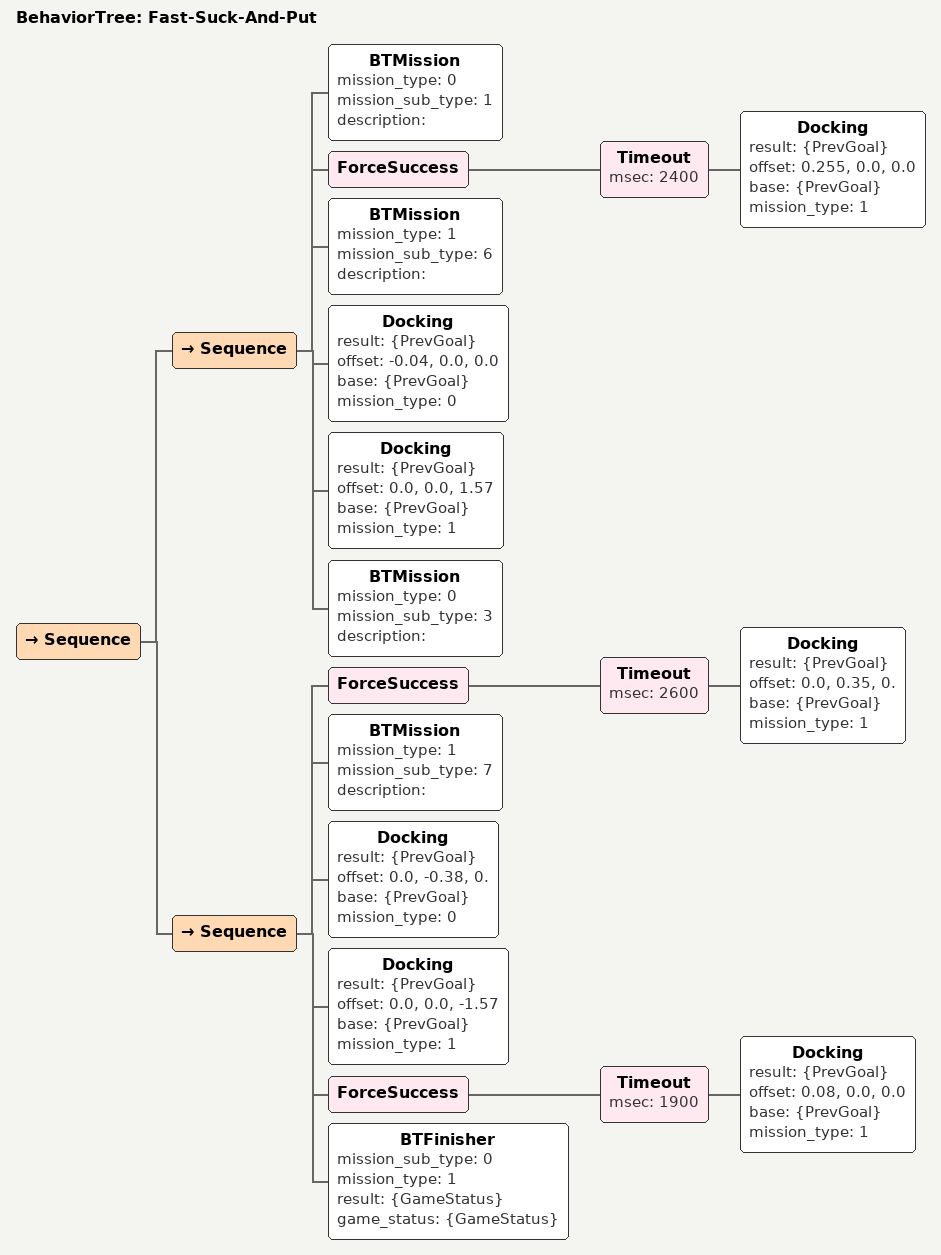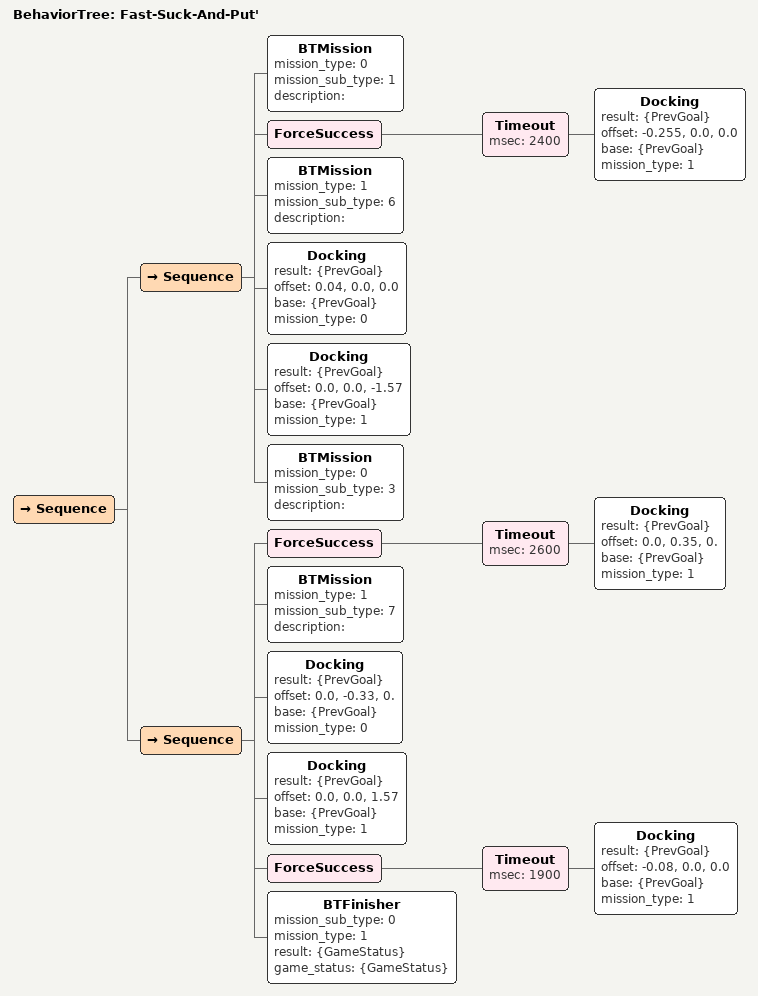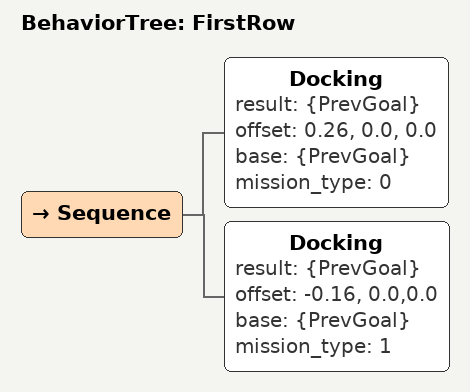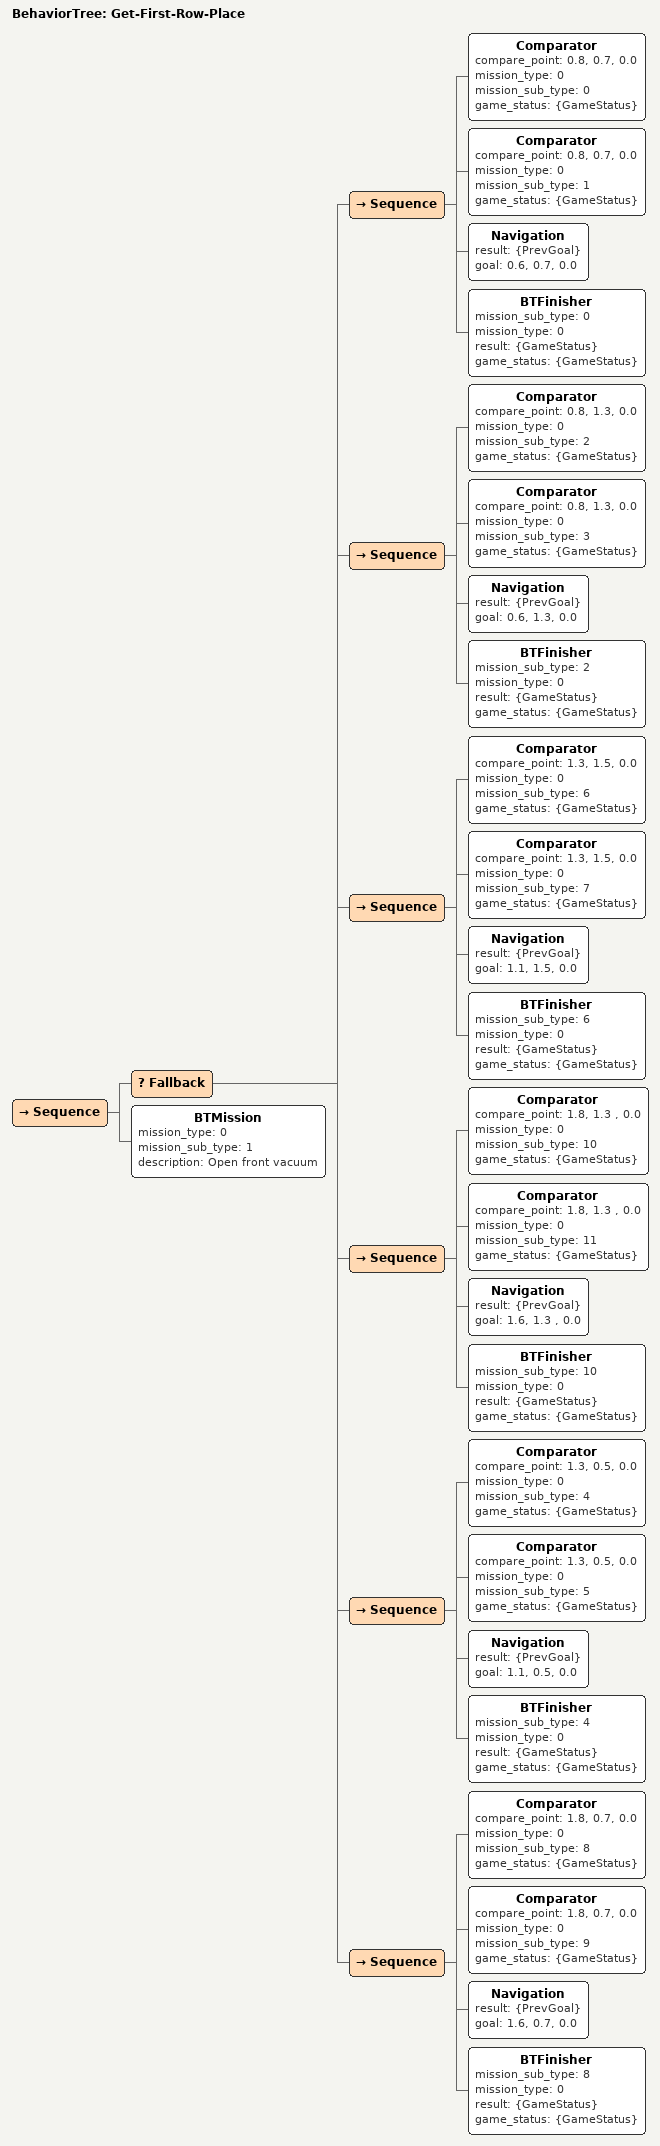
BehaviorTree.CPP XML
<BehaviorTree ID="Fast-Suck-And-Put">
  <Sequence>
    <Sequence>
      <BTMission mission_type="0" mission_sub_type="1" description=""/>
      <ForceSuccess>
        <Timeout msec="2400">
          <Docking result="{PrevGoal}" offset="0.255, 0.0, 0.0" base="{PrevGoal}" mission_type="1"/>
        </Timeout>
      </ForceSuccess>
      <BTMission mission_type="1" mission_sub_type="6" description=""/>
      <Docking result="{PrevGoal}" offset="-0.04, 0.0, 0.0" base="{PrevGoal}" mission_type="0"/>
      <Docking result="{PrevGoal}" offset="0.0, 0.0, 1.57" base="{PrevGoal}" mission_type="1"/>
      <BTMission mission_type="0" mission_sub_type="3" description=""/>
    </Sequence>
    <Sequence>
      <ForceSuccess>
        <Timeout msec="2600">
          <Docking result="{PrevGoal}" offset="0.0, 0.35, 0." base="{PrevGoal}" mission_type="1"/>
        </Timeout>
      </ForceSuccess>
      <BTMission mission_type="1" mission_sub_type="7" description=""/>
      <Docking result="{PrevGoal}" offset="0.0, -0.38, 0." base="{PrevGoal}" mission_type="0"/>
      <Docking result="{PrevGoal}" offset="0.0, 0.0, -1.57" base="{PrevGoal}" mission_type="1"/>
      <ForceSuccess>
        <Timeout msec="1900">
          <Docking result="{PrevGoal}" offset="0.08, 0.0, 0.0" base="{PrevGoal}" mission_type="1"/>
        </Timeout>
      </ForceSuccess>
      <BTFinisher mission_sub_type="0" mission_type="1" result="{GameStatus}" game_status="{GameStatus}"/>
    </Sequence>
  </Sequence>
</BehaviorTree>

<BehaviorTree ID="Fast-Suck-And-Put'">
  <Sequence>
    <Sequence>
      <BTMission mission_type="0" mission_sub_type="1" description=""/>
      <ForceSuccess>
        <Timeout msec="2400">
          <Docking result="{PrevGoal}" offset="-0.255, 0.0, 0.0" base="{PrevGoal}" mission_type="1"/>
        </Timeout>
      </ForceSuccess>
      <BTMission mission_type="1" mission_sub_type="6" description=""/>
      <Docking result="{PrevGoal}" offset="0.04, 0.0, 0.0" base="{PrevGoal}" mission_type="0"/>
      <Docking result="{PrevGoal}" offset="0.0, 0.0, -1.57" base="{PrevGoal}" mission_type="1"/>
      <BTMission mission_type="0" mission_sub_type="3" description=""/>
    </Sequence>
    <Sequence>
      <ForceSuccess>
        <Timeout msec="2600">
          <Docking result="{PrevGoal}" offset="0.0, 0.35, 0." base="{PrevGoal}" mission_type="1"/>
        </Timeout>
      </ForceSuccess>
      <BTMission mission_type="1" mission_sub_type="7" description=""/>
      <Docking result="{PrevGoal}" offset="0.0, -0.33, 0." base="{PrevGoal}" mission_type="0"/>
      <Docking result="{PrevGoal}" offset="0.0, 0.0, 1.57" base="{PrevGoal}" mission_type="1"/>
      <ForceSuccess>
        <Timeout msec="1900">
          <Docking result="{PrevGoal}" offset="-0.08, 0.0, 0.0" base="{PrevGoal}" mission_type="1"/>
        </Timeout>
      </ForceSuccess>
      <BTFinisher mission_sub_type="0" mission_type="1" result="{GameStatus}" game_status="{GameStatus}"/>
    </Sequence>
  </Sequence>
</BehaviorTree>

<BehaviorTree ID="FirstRow">
  <Sequence>
    <Docking result="{PrevGoal}" offset="0.26, 0.0, 0.0" base="{PrevGoal}" mission_type="0"/>
    <Docking result="{PrevGoal}" offset="-0.16, 0.0,0.0" base="{PrevGoal}" mission_type="1"/>
  </Sequence>
</BehaviorTree>

<BehaviorTree ID="Get-First-Row-Place">
  <Sequence>
    <Fallback>
      <Sequence>
        <Comparator compare_point="0.8, 0.7, 0.0" mission_type="0" mission_sub_type="0" game_status="{GameStatus}"/>
        <Comparator compare_point="0.8, 0.7, 0.0" mission_type="0" mission_sub_type="1" game_status="{GameStatus}"/>
        <Navigation result="{PrevGoal}" goal="0.6, 0.7, 0.0"/>
        <BTFinisher mission_sub_type="0" mission_type="0" result="{GameStatus}" game_status="{GameStatus}"/>
      </Sequence>
      <Sequence>
        <Comparator compare_point="0.8, 1.3, 0.0" mission_type="0" mission_sub_type="2" game_status="{GameStatus}"/>
        <Comparator compare_point="0.8, 1.3, 0.0" mission_type="0" mission_sub_type="3" game_status="{GameStatus}"/>
        <Navigation result="{PrevGoal}" goal="0.6, 1.3, 0.0"/>
        <BTFinisher mission_sub_type="2" mission_type="0" result="{GameStatus}" game_status="{GameStatus}"/>
      </Sequence>
      <Sequence>
        <Comparator compare_point="1.3,  1.5, 0.0" mission_type="0" mission_sub_type="6" game_status="{GameStatus}"/>
        <Comparator compare_point="1.3,  1.5, 0.0" mission_type="0" mission_sub_type="7" game_status="{GameStatus}"/>
        <Navigation result="{PrevGoal}" goal="1.1,  1.5, 0.0"/>
        <BTFinisher mission_sub_type="6" mission_type="0" result="{GameStatus}" game_status="{GameStatus}"/>
      </Sequence>
      <Sequence>
        <Comparator compare_point="1.8,  1.3 , 0.0" mission_type="0" mission_sub_type="10" game_status="{GameStatus}"/>
        <Comparator compare_point="1.8,  1.3 , 0.0" mission_type="0" mission_sub_type="11" game_status="{GameStatus}"/>
        <Navigation result="{PrevGoal}" goal="1.6,  1.3 , 0.0"/>
        <BTFinisher mission_sub_type="10" mission_type="0" result="{GameStatus}" game_status="{GameStatus}"/>
      </Sequence>
      <Sequence>
        <Comparator compare_point="1.3, 0.5, 0.0" mission_type="0" mission_sub_type="4" game_status="{GameStatus}"/>
        <Comparator compare_point="1.3, 0.5, 0.0" mission_type="0" mission_sub_type="5" game_status="{GameStatus}"/>
        <Navigation result="{PrevGoal}" goal="1.1, 0.5, 0.0"/>
        <BTFinisher mission_sub_type="4" mission_type="0" result="{GameStatus}" game_status="{GameStatus}"/>
      </Sequence>
      <Sequence>
        <Comparator compare_point="1.8,  0.7, 0.0" mission_type="0" mission_sub_type="8" game_status="{GameStatus}"/>
        <Comparator compare_point="1.8,  0.7, 0.0" mission_type="0" mission_sub_type="9" game_status="{GameStatus}"/>
        <Navigation result="{PrevGoal}" goal="1.6,  0.7, 0.0"/>
        <BTFinisher mission_sub_type="8" mission_type="0" result="{GameStatus}" game_status="{GameStatus}"/>
      </Sequence>
    </Fallback>
    <BTMission mission_type="0" mission_sub_type="1" description="Open front vacuum"/>
  </Sequence>
</BehaviorTree>
